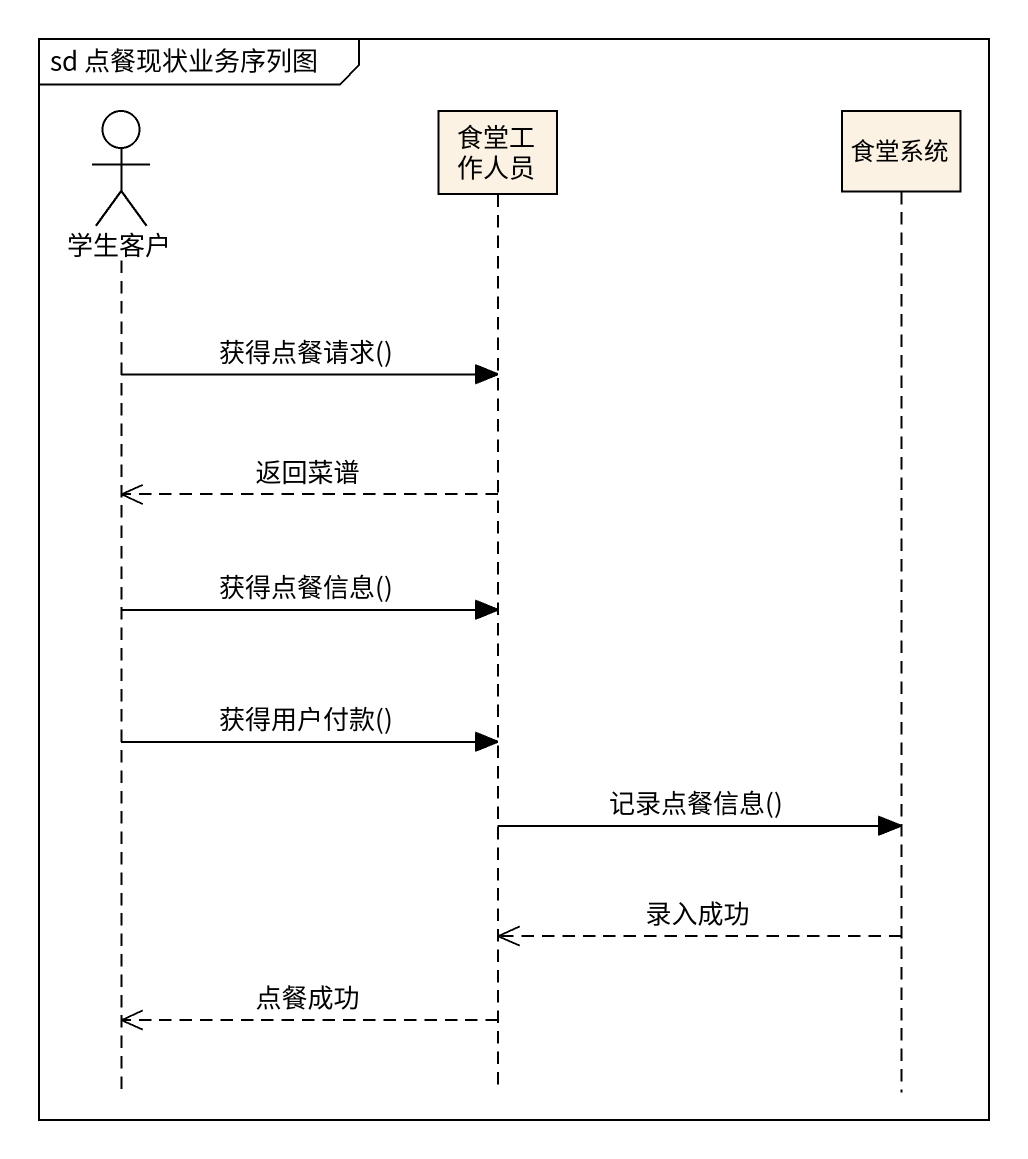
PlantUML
@startuml
mainframe sd 点餐现状业务序列图
hide footbox
actor 学生客户
participant 食堂工作人员
participant 食堂系统

学生客户 -> 食堂工作人员 : 获得点餐请求()
食堂工作人员 -->> 学生客户 : 返回菜谱
学生客户 -> 食堂工作人员 : 获得点餐信息()
学生客户 -> 食堂工作人员 : 获得用户付款()
食堂工作人员 -> 食堂系统 : 记录点餐信息()
食堂系统 -->> 食堂工作人员 : 录入成功
食堂工作人员 -->> 学生客户 : 点餐成功
@enduml
